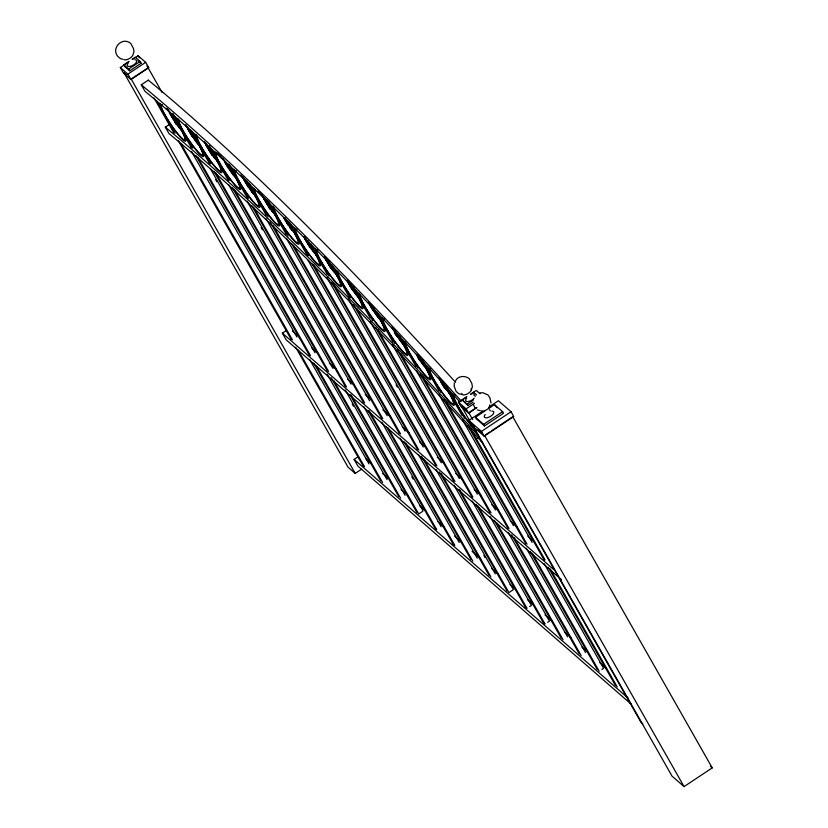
<?xml version="1.0" encoding="UTF-8"?>
<svg xmlns="http://www.w3.org/2000/svg" width="828" height="828" viewBox="0 0 828 828"><rect width="100%" height="100%" fill="white"/><g stroke="black" fill="none" stroke-linecap="round" stroke-linejoin="round"><path stroke-width="1.24" d="M454.355 383.022L454.168 386.272L456.145 391.478L458.774 393.683L461.051 394.314M471.36 389.864L472.395 386.779L471.846 383.519L469.228 378.634C465.129 375.363 457.915 375.684 455.545 380.87M132.138 59.295L135.243 57.225L140.118 61.469L141.133 63.27L129.727 70.846L124.852 66.602L123.838 64.812L129.023 61.365M132.863 59.202L138.079 55.735L145.666 62.338L148.719 67.71L130.959 79.509L123.382 72.905L120.329 67.523L128.682 61.976M123.838 64.812L128.702 69.055L140.118 61.469M120.329 67.523L127.905 74.137L145.666 62.338M147.053 68.538L131.207 79.064L355.222 473.419L361.567 469.207M459.819 401.953A2464.159 341.177 56.4 0 0 144.972 91.277L141.267 84.829L148.316 80.14M483.024 443.363A2464.159 341.177 56.4 0 0 169.026 133.629L165.321 127.17L169.347 124.5M561.446 579.641L286.167 339.822L282.389 333.177L286.416 330.507M631.236 704.214L357.893 466.092L354.115 459.447L358.141 456.766M476.907 407.614L468.555 413.172L460.979 406.558L458.526 402.253L466.878 396.705M471.06 393.931L476.286 390.464L480.074 393.766M473.109 402.129L467.923 405.575L462.231 399.893L466.381 397.14M470.532 394.376L473.647 392.317L476.576 394.863M462.231 399.893L467.106 404.136L473.337 400.007M458.526 402.253L466.112 408.866L474.465 403.308M476.193 407.811L468.793 412.727L472.633 419.475M488.903 407.055L498.415 400.742L511.052 411.744L513.764 416.536L484.183 436.19L471.546 425.178L468.824 420.396L482.558 411.268M489.193 408.132L494.482 404.623L502.606 411.692L503.507 413.286L484.483 425.923L476.369 418.854L475.458 417.26L484.97 410.936M475.458 417.26L483.583 424.329L502.606 411.692M468.824 420.396L481.461 431.398L511.052 411.744M476.286 438.84L478.056 437.66M485.622 434.762L489.803 431.988M491.884 430.601L512.76 416.732L712.235 767.877L684.063 786.6L672.025 776.115L472.55 424.971L474.403 426.586M422.228 511.621L418.678 513.981L351.062 394.956M529.641 606.562L531.421 605.382L472.136 501.023M547.691 622.283L549.471 621.103L490.104 516.6M601.842 669.459L603.622 668.279L544.234 563.744M480.136 392.865L482.848 392.731L487.878 394.884L489.897 397.688L491.045 403.029M122.647 59.233L120.381 58.602L117.742 56.387C110.848 48.024 122.585 36.204 130.824 43.553L133.443 48.438L133.991 51.698L132.956 54.783A5.341 2.38 -29.6 0 1 128.878 58.84A5.341 2.38 -29.6 0 1 123.796 59.419M477.435 409.932L479.702 410.564M146.815 66.064L148.719 67.71M138.214 60.713L141.133 63.27M126.694 75.141L123.983 72.781L348.008 467.127L355.222 473.419M497.193 407.79L494.482 404.623M463.38 408.007L466.992 411.154M478.108 429.815L481.803 433.034M292.356 331.045L299.167 336.975M311.804 347.988L318.614 353.918M329.316 363.244L336.127 369.174M347.801 379.338L353.639 384.43M365.303 394.594L372.114 400.524M382.815 409.85L390.599 416.629M402.273 426.793L409.084 432.733M419.786 442.048L426.586 447.979M437.287 457.304L444.098 463.235M455.773 473.409L462.583 479.34M474.258 489.503L481.058 495.434M491.76 504.759L497.597 509.841M510.245 520.864L517.055 526.794M527.757 536.109L534.567 542.04M282.389 333.177L554.75 570.451M366.028 459.002L370.892 463.235M382.567 473.409L388.404 478.491M401.042 489.503L407.852 495.444M419.527 505.608L426.337 511.538M438.012 521.712L443.849 526.794M454.551 536.12L461.351 542.05M472.053 551.365L480.809 558.993M491.511 568.318L498.321 574.249M509.996 584.413L515.823 589.505M527.498 599.669L533.335 604.75M545.01 614.925L551.821 620.855M564.468 631.867L571.279 637.808M581.97 647.123L587.808 652.205M599.482 662.379L606.293 668.31M710.393 766.262L712.235 767.877M354.115 459.447L628.431 698.418M642.911 724.045L641.11 722.471L471.163 423.305M489.348 409.694L490.383 410.854M473.647 392.317L474.465 393.745M483.583 424.329L484.483 425.923M467.106 404.136L467.923 405.575M484.587 435.456L684.063 786.6M481.461 431.398L484.183 436.19M466.112 408.866L468.555 413.172M461.579 406.444L469.88 421.059M446.126 385.744L464.643 418.337M470.387 428.449L545.083 559.956M550.196 568.939L617.233 686.95M444.232 384.099L462.107 415.563M467.851 425.675L544.472 560.546M548.302 567.294L615.339 685.305M440.796 381.656L444.626 388.404M462.51 419.879L532.104 542.392M422.311 359.88L440.827 392.472M445.94 401.466L527.032 544.213M532.135 553.207L599.182 671.229M419.775 357.106L438.933 390.826M444.036 399.82L525.77 543.685M530.241 551.551L597.288 669.573M417.788 357.21L419.703 360.584M438.84 394.273L513.484 525.656M526.246 548.115L585.572 652.557M399.324 335.454L417.819 368.025M422.29 375.881L509.044 528.606M514.147 537.589L581.132 655.507M397.419 333.808L415.925 366.369M420.386 374.235L507.792 528.078M511.611 534.816L579.238 653.851M395.422 333.891L396.705 336.137M416.463 370.913L495.496 510.048M508.247 532.487L567.522 636.825M376.968 312.156L394.811 343.568M400.545 353.67L491.056 512.998M496.79 523.089L563.081 639.775M373.159 307.136L392.917 341.923M397.378 349.778L489.803 512.46M494.264 520.315L561.187 638.129M370.737 306.474L372.652 309.848M392.441 344.676L477.332 494.13M353.525 286.943L372.683 320.664M377.785 329.647L472.902 497.079M478.004 506.063L545.031 624.053L543.137 622.397L476.11 504.418M350.989 284.17L370.147 317.88M375.891 328.002L472.281 497.669M348.474 283.352L351.031 287.834M370.147 321.502L459.385 478.584M331.924 264.981L350.41 297.521M356.785 308.74L454.955 481.534M459.416 489.389L526.981 608.332L525.087 606.676L458.795 489.979M328.757 261.079L349.799 298.111M353.618 304.839L453.692 481.006M325.932 259.702L330.393 267.558M348.246 298.991L441.324 462.842M454.075 485.28L513.37 589.65L508.93 592.6L441.345 473.647M396.074 384.875L397.357 387.121M310.655 243.577L329.14 276.128M333.601 283.983L436.884 465.781M308.119 240.803L327.246 274.472M331.707 282.327L435.631 465.253M439.451 471.991L507.036 590.954M305.211 239.292L309.682 247.148M326.905 277.473L423.232 447.037M435.994 469.497L495.32 573.928M483.852 555.433L485.125 557.679M289.293 222.028L308.43 255.717M313.533 264.701L418.792 449.987M423.895 458.971L490.88 576.878M287.399 220.372L307.178 255.19M312.28 264.173L417.54 449.459M421.359 456.197L488.986 575.222M284.283 218.488L288.113 225.247M307.923 260.116L405.058 431.098M418.482 454.717L477.27 558.207M268.344 201.194L288.154 236.063M293.267 245.067L400.617 434.038M405.73 443.042L472.829 561.156M266.45 199.548L286.26 234.417M291.373 243.411L399.365 433.52M403.836 441.386L470.935 559.5M263.604 198.13L269.969 209.349M286.54 238.516L387.214 415.728M399.955 438.167L459.219 542.475M248.969 183.133L268.086 216.781M273.178 225.754L382.774 418.678M387.877 427.652L454.779 545.424L452.885 543.779L386.614 427.124M246.433 180.359L266.181 215.135M270.011 221.863L381.522 418.15M243.877 179.459L248.348 187.325M266.223 218.799L369.65 400.876M381.791 422.228L441.169 526.753M411.816 476.773L413.089 479.019M229.221 164.42L248.369 198.14M253.482 207.135L364.579 402.698M369.05 410.564L436.729 529.703L434.835 528.047L368.429 411.164M227.959 163.892L247.758 198.741M251.588 205.479L363.958 403.298M224.74 161.833L228.569 168.57M247.065 201.132L351.041 384.151M363.792 406.61L423.118 511.031M261.12 227.555L262.393 229.801M209.463 145.697L229.232 180.504M234.334 189.488L346.601 387.1M208.842 146.287L228.611 181.094M232.44 187.832L345.338 386.572M349.809 394.428L416.784 512.325M205.613 144.196L211.978 155.416M228.549 184.582L333.053 368.543M345.162 389.864L405.068 495.299M352.19 403.919L353.463 406.155M192.251 131.445L210.726 163.975M215.829 172.948L328.612 371.493M333.715 380.466L400.628 498.249M190.357 129.789L209.474 163.447M213.934 171.303L327.36 370.965M331.179 377.703L398.734 496.603M188.184 129.572L192.003 136.309M210.488 168.84L315.002 352.811M327.112 374.132L387.018 479.578M215.601 179.531L216.874 181.767M148.108 67.834L162.153 92.55M172.907 113.457L192.665 148.233M197.768 157.206L310.562 355.761M316.296 365.862L382.577 482.527M172.286 114.047L191.413 147.705M195.874 155.55L309.299 355.233M313.76 363.088L380.683 480.871M138.079 55.735L139.301 57.888M169.926 113.488L173.114 119.108M174.397 121.354L176.312 124.717M191.62 151.669L296.879 336.965M309.631 359.414L368.967 463.856M156.564 100.716L175.06 133.287M180.804 143.389L292.439 339.904M298.183 350.016L364.527 466.806L362.633 465.15L295.648 347.242M154.029 97.942L173.797 132.759M178.268 140.615L291.177 339.376M128.702 69.055L129.727 70.846M127.905 74.137L130.959 79.509M473.388 404.509L474.796 407.728M141.267 84.829A2471.994 342.264 56.4 0 1 461.372 401.207M148.316 80.15A2471.994 342.264 56.4 0 1 455.638 382.412M165.321 127.17A2471.994 342.264 56.4 0 1 478.594 436.004M251.35 191.661A2471.994 342.264 56.4 0 1 253.182 193.359M271.729 210.685A2471.994 342.264 56.4 0 1 273.54 212.403M290.048 228.145A2471.994 342.264 56.4 0 1 291.901 229.925M311.1 248.597A2471.994 342.264 56.4 0 1 314.764 252.198M330.31 267.599A2471.994 342.264 56.4 0 1 334.833 272.112M351.258 288.672A2471.994 342.264 56.4 0 1 357.437 294.944M375.819 313.812A2471.994 342.264 56.4 0 1 379.359 317.466M394.997 333.756A2471.994 342.264 56.4 0 1 402.853 341.995M418.513 358.555A2471.994 342.264 56.4 0 1 424.547 364.982M441.955 383.643A2471.994 342.264 56.4 0 1 447.068 389.17M242.904 177.13A22.925 3.177 56.4 0 1 259.744 205.396A22.925 3.177 56.4 0 1 247.034 193.938A22.925 3.177 56.4 0 1 234.138 169.233M255.552 196.412A21.155 2.929 56.4 0 1 242.438 176.55M253.016 193.555A22.925 3.177 56.4 0 1 249.973 189.281M249.249 188.225A22.925 3.177 56.4 0 1 243.691 179.376M240.731 174.977A21.155 2.929 56.4 0 1 258.678 203.771A21.155 2.929 56.4 0 1 245.15 190.782A21.155 2.929 56.4 0 1 236.456 170.868M491.904 411.123A5.341 2.38 -29.6 0 1 492.857 414.435A5.341 2.38 -29.6 0 1 486.16 417.829A5.341 2.38 -29.6 0 1 485.198 414.517M489.659 404.902A5.341 2.38 -29.6 0 1 487.133 409.467A5.341 2.38 -29.6 0 1 480.851 410.76M134.85 59.792A5.341 2.38 -29.6 0 1 135.802 63.094A5.341 2.38 -29.6 0 1 129.106 66.499A5.341 2.38 -29.6 0 1 128.143 63.187M285.06 217.961A22.925 3.177 56.4 0 1 299.094 243.38A22.925 3.177 56.4 0 1 285.205 229.356A22.925 3.177 56.4 0 1 273.323 206.11M294.106 232.482A21.155 2.929 56.4 0 1 284.025 217.692M292.201 230.432A22.925 3.177 56.4 0 1 284.149 218.406M284.439 217.547A21.155 2.929 56.4 0 1 298.08 241.745A21.155 2.929 56.4 0 1 285.515 229.366A21.155 2.929 56.4 0 1 274.306 207.569M204.247 141.536A22.925 3.177 56.4 0 1 221.687 170.32A22.925 3.177 56.4 0 1 209.308 159.545A22.925 3.177 56.4 0 1 196.174 134.498M219.43 163.892A21.155 2.929 56.4 0 1 205.758 144.165M215.052 158.821A22.925 3.177 56.4 0 1 205.717 144.641M204.609 142.457A21.155 2.929 56.4 0 1 220.703 169.026A21.155 2.929 56.4 0 1 209.287 159.079A21.155 2.929 56.4 0 1 197.157 135.958M225.133 161.243A22.925 3.177 56.4 0 1 240.648 188.215A22.925 3.177 56.4 0 1 227.317 175.432A22.925 3.177 56.4 0 1 214.918 151.452M236.332 178.62A21.155 2.929 56.4 0 1 223.208 158.769M233.796 175.764A22.925 3.177 56.4 0 1 224.46 161.584M219.047 154.567A21.155 2.929 56.4 0 1 239.095 184.872A21.155 2.929 56.4 0 1 225.62 172.524A21.155 2.929 56.4 0 1 218.375 153.946M166.48 108.116A22.925 3.177 56.4 0 1 185.161 137.531A22.925 3.177 56.4 0 1 175.008 130.596A22.925 3.177 56.4 0 1 159.99 103.676M181.549 130.327A21.155 2.929 56.4 0 1 167.825 109.337M179.769 128.485A22.925 3.177 56.4 0 1 170.299 114.357M166.718 108.892A21.155 2.929 56.4 0 1 184.675 137.696A21.155 2.929 56.4 0 1 171.148 124.697A21.155 2.929 56.4 0 1 162.454 104.783M186.021 125.494A22.925 3.177 56.4 0 1 203.46 154.287A22.925 3.177 56.4 0 1 191.082 143.503A22.925 3.177 56.4 0 1 177.937 118.456M201.204 147.85A21.155 2.929 56.4 0 1 185.638 124.635M197.581 143.793A22.925 3.177 56.4 0 1 188.111 129.665M186.383 126.415A21.155 2.929 56.4 0 1 202.477 152.983A21.155 2.929 56.4 0 1 191.061 143.037A21.155 2.929 56.4 0 1 178.931 119.925M347.543 280.413A22.925 3.177 56.4 0 1 362.995 307.064A22.925 3.177 56.4 0 1 350.834 296.176A22.925 3.177 56.4 0 1 337.182 271.139M358.741 297.79A21.155 2.929 56.4 0 1 346.911 280.288M356.961 295.958A22.925 3.177 56.4 0 1 348.153 282.917M347.739 281.127A21.155 2.929 56.4 0 1 362.053 306.018A21.155 2.929 56.4 0 1 349.747 294.219A21.155 2.929 56.4 0 1 338.31 272.081M393.869 329.244A22.925 3.177 56.4 0 1 407.904 354.663A22.925 3.177 56.4 0 1 394.014 340.65A22.925 3.177 56.4 0 1 382.122 317.393M403.546 344.562A21.155 2.929 56.4 0 1 391.716 327.06M402.501 343.703A22.925 3.177 56.4 0 1 397.243 336.385M396.519 335.309A22.925 3.177 56.4 0 1 394.345 331.945M393.248 328.83A21.155 2.929 56.4 0 1 406.869 353.608A21.155 2.929 56.4 0 1 391.572 336.561A21.155 2.929 56.4 0 1 384.451 319.028M371.11 305.242A22.925 3.177 56.4 0 1 385.144 330.662A22.925 3.177 56.4 0 1 371.254 316.638A22.925 3.177 56.4 0 1 359.373 293.381M382.629 322.775A21.155 2.929 56.4 0 1 368.957 303.048M379.007 318.718A22.925 3.177 56.4 0 1 370.199 305.677M368.45 302.137A21.155 2.929 56.4 0 1 383.985 328.219A21.155 2.929 56.4 0 1 372.258 317.641A21.155 2.929 56.4 0 1 360.356 294.851M474.206 398.185A5.341 2.38 -29.6 0 1 467.509 401.58A5.341 2.38 -29.6 0 1 466.547 398.268M473.254 394.873A5.341 2.38 -29.6 0 1 475.137 396.508M471.008 388.653A5.341 2.38 -29.6 0 1 467.282 393.921A5.341 2.38 -29.6 0 1 461.848 393.3M475.696 430.363A22.925 3.177 56.4 0 1 460.378 410.336A22.925 3.177 56.4 0 1 452.74 393.548M474.91 428.987A21.155 2.929 56.4 0 1 458.94 407.469A21.155 2.929 56.4 0 1 455.058 395.184M324.472 256.535A22.925 3.177 56.4 0 1 341.312 284.791A22.925 3.177 56.4 0 1 328.612 273.333A22.925 3.177 56.4 0 1 315.716 248.628M337.131 275.807A21.155 2.929 56.4 0 1 325.3 258.295M333.829 271.905A22.925 3.177 56.4 0 1 325.88 259.837M324.783 257.384A21.155 2.929 56.4 0 1 340.474 284.273A21.155 2.929 56.4 0 1 325.828 268.831A21.155 2.929 56.4 0 1 318.035 250.263M419.786 357.831A22.925 3.177 56.4 0 1 430.674 379.628A22.925 3.177 56.4 0 1 415.935 363.492A22.925 3.177 56.4 0 1 405.047 341.695M426.461 368.864A21.155 2.929 56.4 0 1 416.36 354.28M423.926 366.017A22.925 3.177 56.4 0 1 417.271 356.237M417.581 355.077A21.155 2.929 56.4 0 1 429.815 377.754A21.155 2.929 56.4 0 1 416.763 364.268A21.155 2.929 56.4 0 1 406.041 343.154M304.238 236.611A22.925 3.177 56.4 0 1 320.436 264.267A22.925 3.177 56.4 0 1 307.405 252.147A22.925 3.177 56.4 0 1 294.758 227.793M318.024 257.187A21.155 2.929 56.4 0 1 304.342 237.46M314.392 253.13A22.925 3.177 56.4 0 1 304.932 238.992M303.835 236.549A21.155 2.929 56.4 0 1 319.515 263.428A21.155 2.929 56.4 0 1 304.88 247.996A21.155 2.929 56.4 0 1 297.076 229.428M264.049 197.644A22.925 3.177 56.4 0 1 279.502 224.295A22.925 3.177 56.4 0 1 267.34 213.407A22.925 3.177 56.4 0 1 253.689 188.37M275.248 215.021A21.155 2.929 56.4 0 1 262.124 195.17M272.712 212.165A22.925 3.177 56.4 0 1 263.376 197.985M257.963 190.968A21.155 2.929 56.4 0 1 277.183 219.285A21.155 2.929 56.4 0 1 268.686 214.814A21.155 2.929 56.4 0 1 254.817 189.312M443.404 383.343A22.925 3.177 56.4 0 1 454.293 405.14A22.925 3.177 56.4 0 1 439.544 389.005A22.925 3.177 56.4 0 1 428.656 367.208M440.403 379.058A22.925 3.177 56.4 0 1 442.68 382.288M450.08 394.376A21.155 2.929 56.4 0 1 438.788 377.816M446.778 390.485A22.925 3.177 56.4 0 1 440.879 381.76M440.486 379.607A21.155 2.929 56.4 0 1 453.361 403.567A21.155 2.929 56.4 0 1 437.877 386.024A21.155 2.929 56.4 0 1 430.984 368.843"/></g></svg>
